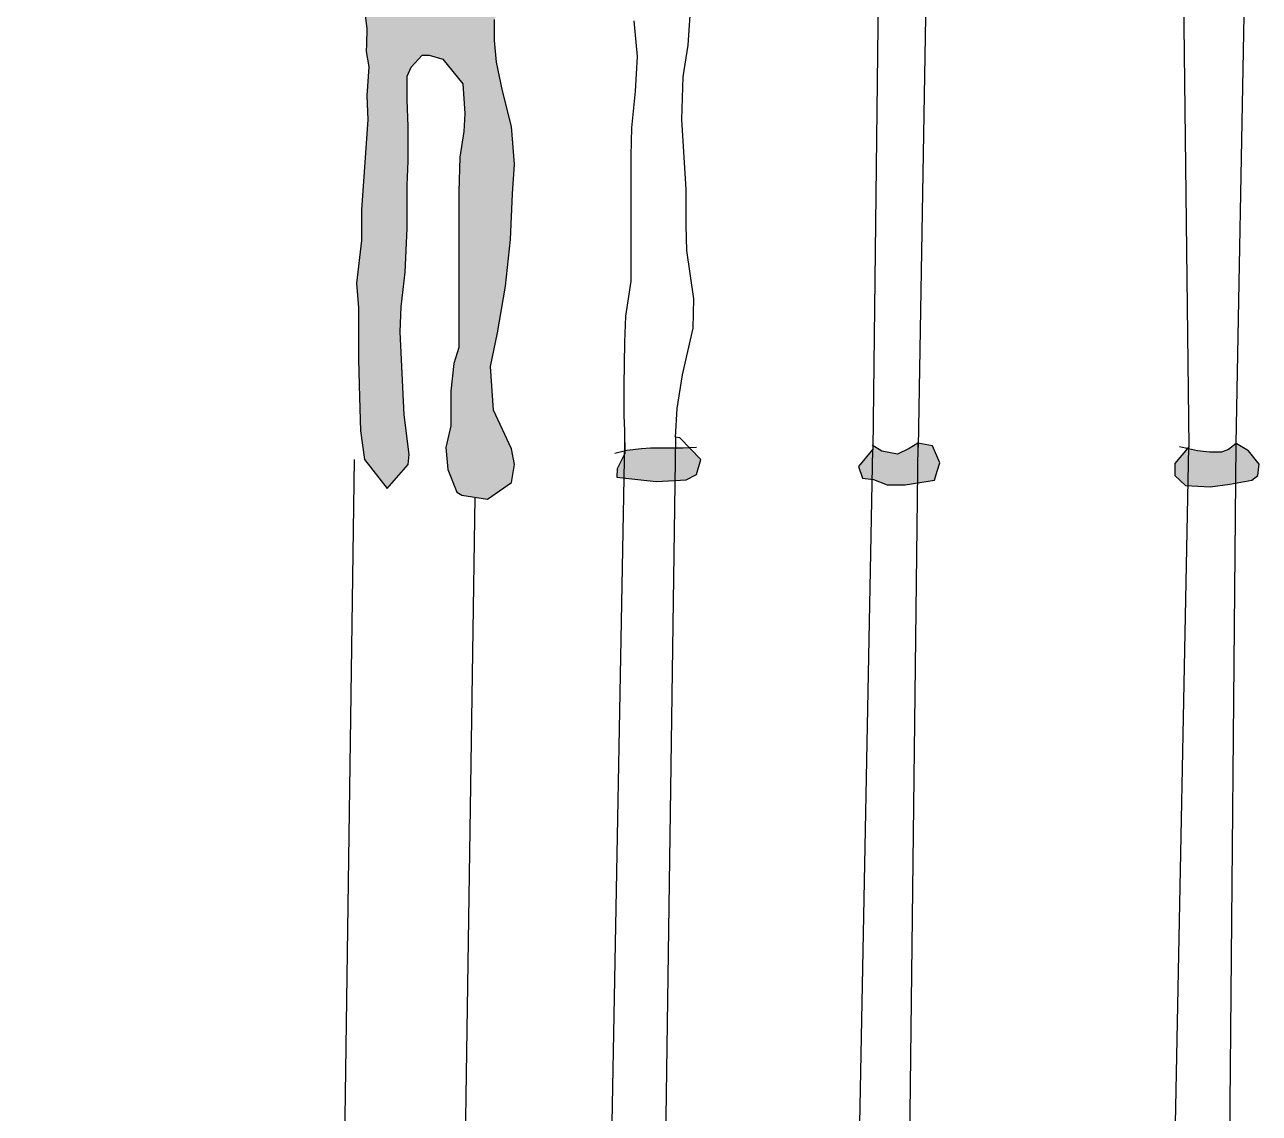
# Model space of a CAD drawing. Header units: millimetres. Extents: x 245 to 515, y 87 to 339.
# Drawn here: x 335.761 to 337.535, y 229.988 to 231.552 of the extents above; entities that cross this region are included whole.
import ezdxf

# ---------------------------------------------------------------- set-up
doc = ezdxf.new("R2010")
doc.units = ezdxf.units.MM
doc.layers.add('çziigi', color=10, linetype='Continuous')

msp = doc.modelspace()

# ---------------------------------------------------------------- hatches: boundary and pattern name
at = {"layer": 'çziigi'}
h = msp.add_hatch(color=256, dxfattribs=at)
h.dxf.hatch_style = 1
h.paths.add_polyline_path([(336.6998, 231.7082), (336.6956, 231.741), (336.6927, 231.7538), (336.6927, 231.7681), (336.6984, 231.778), (336.7184, 231.8065), (336.727, 231.831), (336.7313, 231.8566), (336.7284, 231.8766), (336.724, 231.88), (336.6494, 231.7769), (336.4207, 231.6277), (336.2402, 231.5797), (336.2503, 231.5655), (336.2525, 231.5471), (336.252, 231.5242), (336.2514, 231.5137), (336.2553, 231.4919), (336.2525, 231.45), (336.2542, 231.416), (336.2525, 231.3954), (336.245, 231.2863), (336.245, 231.2421), (336.2378, 231.1809), (336.2407, 231.1452), (336.2407, 231.0968), (336.2407, 231.0712), (336.2421, 231.017), (336.2435, 230.9686), (336.2493, 230.9273), (336.282, 230.8859), (336.312, 230.9201), (336.3134, 230.9344), (336.3063, 230.9914), (336.3006, 231.111), (336.302, 231.1467), (336.3077, 231.1965), (336.3106, 231.2592), (336.3106, 231.3219), (336.312, 231.3561), (336.312, 231.406), (336.3106, 231.4444), (336.3106, 231.4786), (336.3163, 231.4914), (336.332, 231.5085), (336.3419, 231.5085), (336.3619, 231.5028), (336.3904, 231.4672), (336.3933, 231.4245), (336.3918, 231.3988), (336.3861, 231.3618), (336.3847, 231.3119), (336.3847, 231.2435), (336.3847, 231.2079), (336.3847, 231.1709), (336.3847, 231.121), (336.3847, 231.0883), (336.3776, 231.0655), (336.3733, 231.0256), (336.3733, 231.007), (336.3733, 230.9757), (336.3662, 230.9444), (336.369, 230.913), (336.3819, 230.8802), (336.389, 230.876), (336.4261, 230.8703), (336.4603, 230.8945), (336.4646, 230.9201), (336.4603, 230.9429), (336.4346, 230.9985), (336.4303, 231.0612), (336.4403, 231.1096), (336.4517, 231.1766), (336.4589, 231.2435), (336.4617, 231.3091), (336.4646, 231.3518), (336.4603, 231.406), (336.4474, 231.4573), (336.4389, 231.4986), (336.436, 231.5299), (336.436, 231.5598), (336.4417, 231.5727), (336.4802, 231.5869), (336.5016, 231.6154), (336.5116, 231.6254), (336.5501, 231.6339), (336.5743, 231.6396), (336.6043, 231.6396), (336.6185, 231.6396), (336.6414, 231.6467), (336.6899, 231.6683), (336.6956, 231.6883)])
h.paths.add_polyline_path([(336.9706, 232.077), (336.982, 232.0862), (336.9956, 232.0948), (337.0084, 232.1076), (337.017, 232.1176), (337.0156, 232.1202), (337.0223, 232.1305), (337.0498, 232.1408), (337.0562, 232.1455), (337.0594, 232.1537), (337.0462, 232.1586), (337.0095, 232.1501), (336.9952, 232.1476), (336.9764, 232.1504), (336.9657, 232.154), (336.9525, 232.1622), (336.9468, 232.1668), (336.9464, 232.1722), (336.9411, 232.1818), (336.9333, 232.1868), (336.9269, 232.1871), (336.919, 232.1853), (336.9155, 232.1832), (336.9083, 232.1775), (336.9005, 232.1722), (336.8984, 232.1706), (336.8283, 232.0241), (336.7447, 231.9086), (336.7512, 231.9002), (336.7647, 231.8949), (336.7779, 231.8963), (336.7914, 231.9063), (336.796, 231.9155), (336.8021, 231.922), (336.816, 231.9326), (336.8238, 231.939), (336.8438, 231.9511), (336.8541, 231.9611), (336.8644, 231.9647), (336.889, 231.9729), (336.8979, 231.9682), (336.9001, 231.9675), (336.9225, 231.9675), (336.9474, 231.9732), (336.9603, 231.9837), (336.9678, 231.9975), (336.9692, 232.0064), (336.9674, 232.0214), (336.9624, 232.0331), (336.9603, 232.0413), (336.9632, 232.0563)])
h.paths.add_polyline_path([(337.2939, 232.0523), (337.3085, 232.076), (337.3158, 232.1006), (337.3158, 232.1169), (337.3094, 232.1242), (337.2921, 232.126), (337.2693, 232.127), (337.2556, 232.127), (337.2256, 232.127), (337.1891, 232.1333), (337.16, 232.0942), (337.1855, 232.0705), (337.1645, 232.045), (337.1308, 232.0277), (337.1026, 232.0122), (337.0962, 232.0022), (337.0843, 231.9722), (337.0725, 231.9421), (337.0661, 231.9139), (337.0661, 231.8985), (337.0789, 231.8757), (337.1017, 231.8702), (337.1253, 231.8875), (337.1381, 231.9103), (337.1554, 231.9412), (337.1773, 231.9676), (337.1955, 231.984), (337.231, 232.0059), (337.272, 232.0323)])
h.paths.add_polyline_path([(337.535, 230.9206), (337.5197, 230.9397), (337.5016, 230.9502), (337.491, 230.9416), (337.4805, 230.9378), (337.4633, 230.9378), (337.4461, 230.9397), (337.4315, 230.9429), (337.4135, 230.9215), (337.4135, 230.9043), (337.4288, 230.89), (337.4642, 230.8881), (337.4929, 230.8919), (337.5245, 230.8976), (337.5331, 230.9043)])
h.paths.add_polyline_path([(337.0758, 230.9228), (337.0655, 230.9471), (337.0441, 230.9508), (337.0319, 230.9433), (337.0151, 230.9349), (336.9927, 230.9396), (336.9797, 230.9474), (336.9797, 230.9424), (336.9591, 230.9172), (336.9647, 230.9004), (336.9806, 230.8986), (337.0002, 230.8911), (337.0263, 230.8911), (337.0683, 230.8976), (337.0721, 230.9107)])
h.paths.add_polyline_path([(336.7325, 230.9276), (336.7164, 230.9442), (336.707, 230.9436), (336.6833, 230.9436), (336.6603, 230.9436), (336.6471, 230.9425), (336.6263, 230.9402), (336.6234, 230.9395), (336.6235, 230.9358), (336.6125, 230.9139), (336.6116, 230.902), (336.6464, 230.8983), (336.6684, 230.8956), (336.695, 230.8974), (336.7115, 230.8983), (336.7261, 230.9056)])

# ---------------------------------------------------------------- linework, layer by layer
for p, q in [((337.4231, 231.8343), (337.4336, 230.9454)), ((337.5016, 230.9502), (337.5183, 231.8385)), ((336.9895, 231.8017), (336.9797, 230.9424)), ((337.0453, 230.9453), (337.0593, 231.7726)), ((336.7142, 231.523), (336.7188, 231.5871)), ((336.2503, 231.5655), (336.2525, 231.5471)), ((336.2525, 231.5471), (336.252, 231.5242)), ((336.436, 231.5299), (336.436, 231.5598)), ((336.6364, 231.5577), (336.6409, 231.5065)), ((336.4389, 231.4986), (336.436, 231.5299)), ((336.252, 231.5242), (336.2514, 231.5137)), ((336.2514, 231.5137), (336.2553, 231.4919)), ((336.7069, 231.4773), (336.7142, 231.523)), ((336.3163, 231.4914), (336.332, 231.5085)), ((336.332, 231.5085), (336.3419, 231.5085)), ((336.3419, 231.5085), (336.3619, 231.5028)), ((336.3619, 231.5028), (336.3904, 231.4672)), ((336.4474, 231.4573), (336.4389, 231.4986)), ((336.6409, 231.5065), (336.6382, 231.457)), ((336.2553, 231.4919), (336.2525, 231.45)), ((336.3106, 231.4786), (336.3163, 231.4914)), ((336.3106, 231.4444), (336.3106, 231.4786)), ((336.7051, 231.4159), (336.7069, 231.4773)), ((336.3904, 231.4672), (336.3933, 231.4245)), ((336.4603, 231.406), (336.4474, 231.4573)), ((336.6382, 231.457), (336.6327, 231.404)), ((336.2525, 231.45), (336.2542, 231.416)), ((336.312, 231.406), (336.3106, 231.4444)), ((336.3933, 231.4245), (336.3918, 231.3988)), ((336.2542, 231.416), (336.2525, 231.3954)), ((336.312, 231.3561), (336.312, 231.406)), ((336.4646, 231.3518), (336.4603, 231.406)), ((336.6327, 231.404), (336.6318, 231.3637)), ((336.7115, 231.3157), (336.7051, 231.4159)), ((336.2525, 231.3954), (336.245, 231.2863)), ((336.3918, 231.3988), (336.3861, 231.3618)), ((336.3106, 231.3219), (336.312, 231.3561)), ((336.3861, 231.3618), (336.3847, 231.3119)), ((336.4617, 231.3091), (336.4646, 231.3518)), ((336.6318, 231.3637), (336.6318, 231.1839)), ((336.3106, 231.2592), (336.3106, 231.3219)), ((336.7115, 231.2635), (336.7115, 231.3157)), ((336.3847, 231.3119), (336.3847, 231.2435)), ((336.4589, 231.2435), (336.4617, 231.3091)), ((336.245, 231.2863), (336.245, 231.2421)), ((336.7124, 231.2278), (336.7115, 231.2635)), ((336.3077, 231.1965), (336.3106, 231.2592)), ((336.245, 231.2421), (336.2378, 231.1809)), ((336.3847, 231.2435), (336.3847, 231.2079)), ((336.4517, 231.1766), (336.4589, 231.2435)), ((336.7225, 231.1583), (336.7124, 231.2278)), ((336.302, 231.1467), (336.3077, 231.1965)), ((336.3847, 231.2079), (336.3847, 231.1709)), ((336.2378, 231.1809), (336.2407, 231.1452)), ((336.4403, 231.1096), (336.4517, 231.1766)), ((336.6318, 231.1839), (336.6244, 231.1336)), ((336.3847, 231.1709), (336.3847, 231.121)), ((336.7215, 231.1162), (336.7225, 231.1583)), ((336.2407, 231.1452), (336.2407, 231.0968)), ((336.3006, 231.111), (336.302, 231.1467)), ((336.3847, 231.121), (336.3847, 231.0883)), ((336.6244, 231.1336), (336.6226, 231.096)), ((336.3063, 230.9914), (336.3006, 231.111)), ((336.4303, 231.0612), (336.4403, 231.1096)), ((336.706, 231.0493), (336.7215, 231.1162)), ((336.2407, 231.0968), (336.2407, 231.0712)), ((336.3847, 231.0883), (336.3776, 231.0655)), ((336.6226, 231.096), (336.6217, 231.0338)), ((336.2407, 231.0712), (336.2421, 231.017)), ((336.3776, 231.0655), (336.3733, 231.0256)), ((336.4346, 230.9985), (336.4303, 231.0612)), ((336.6986, 231.0008), (336.706, 231.0493)), ((336.6217, 231.0338), (336.6217, 230.9908)), ((336.2421, 231.017), (336.2435, 230.9686)), ((336.3733, 231.0256), (336.3733, 231.007)), ((336.3733, 231.007), (336.3733, 230.9757)), ((336.4603, 230.9429), (336.4346, 230.9985)), ((336.6959, 230.9596), (336.6986, 231.0008)), ((336.3134, 230.9344), (336.3063, 230.9914)), ((336.6217, 230.9908), (336.6226, 230.9688)), ((336.2435, 230.9686), (336.2493, 230.9273)), ((336.3733, 230.9757), (336.3662, 230.9444)), ((336.6226, 230.9688), (336.6235, 230.9358)), ((335.9956, 196.8759), (336.6231, 230.9523)), ((336.6959, 230.9596), (336.2152, 196.7989)), ((336.3272, 196.7923), (336.9797, 230.9424)), ((336.3662, 230.9444), (336.369, 230.913)), ((336.4646, 230.9201), (336.4603, 230.9429)), ((336.6471, 230.9425), (336.6263, 230.9402)), ((336.6603, 230.9436), (336.6471, 230.9425)), ((337.0441, 230.9508), (336.6504, 196.7735)), ((336.6833, 230.9436), (336.6603, 230.9436)), ((336.707, 230.9436), (336.6833, 230.9436)), ((336.7023, 230.9587), (336.6959, 230.9596)), ((336.7325, 230.9276), (336.7023, 230.9587)), ((336.7265, 230.9448), (336.707, 230.9436)), ((336.7719, 196.7788), (337.4336, 230.9454)), ((336.9797, 230.9424), (336.9591, 230.9172)), ((336.9927, 230.9396), (336.9787, 230.948)), ((337.0319, 230.9433), (337.0151, 230.9349)), ((337.0441, 230.9508), (337.0319, 230.9433)), ((337.0655, 230.9471), (337.0441, 230.9508)), ((337.0758, 230.9228), (337.0655, 230.9471)), ((337.1944, 196.8493), (337.5016, 230.9502)), ((337.4336, 230.9454), (337.4135, 230.9215)), ((337.4461, 230.9397), (337.4202, 230.9454)), ((337.5016, 230.9502), (337.491, 230.9416)), ((337.5197, 230.9397), (337.5016, 230.9502)), ((335.7609, 198.1672), (336.2349, 230.9273)), ((336.2493, 230.9273), (336.282, 230.8859)), ((336.312, 230.9201), (336.3134, 230.9344)), ((336.6263, 230.9402), (336.609, 230.9361)), ((336.6235, 230.9358), (336.6125, 230.9139)), ((336.7261, 230.9056), (336.7325, 230.9276)), ((337.0151, 230.9349), (336.9927, 230.9396)), ((337.4633, 230.9378), (337.4461, 230.9397)), ((337.4805, 230.9378), (337.4633, 230.9378)), ((337.491, 230.9416), (337.4805, 230.9378)), ((337.535, 230.9206), (337.5197, 230.9397)), ((336.282, 230.8859), (336.312, 230.9201)), ((336.369, 230.913), (336.3819, 230.8802)), ((336.4603, 230.8945), (336.4646, 230.9201)), ((336.6125, 230.9139), (336.6116, 230.902)), ((336.9591, 230.9172), (336.9647, 230.9004)), ((337.0683, 230.8976), (337.0721, 230.9107)), ((337.0721, 230.9107), (337.0758, 230.9228)), ((337.4135, 230.9215), (337.4135, 230.9043)), ((337.5331, 230.9043), (337.535, 230.9206)), ((336.4261, 230.8703), (336.4603, 230.8945)), ((336.6116, 230.902), (336.6464, 230.8983)), ((336.6464, 230.8983), (336.6684, 230.8956)), ((336.6684, 230.8956), (336.695, 230.8974)), ((336.695, 230.8974), (336.7115, 230.8983)), ((336.7115, 230.8983), (336.7261, 230.9056)), ((336.9647, 230.9004), (336.9806, 230.8986)), ((336.9806, 230.8986), (337.0002, 230.8911)), ((337.0002, 230.8911), (337.0263, 230.8911)), ((337.0263, 230.8911), (337.0683, 230.8976)), ((337.4135, 230.9043), (337.4288, 230.89)), ((337.4288, 230.89), (337.4642, 230.8881)), ((337.4642, 230.8881), (337.4929, 230.8919)), ((337.4929, 230.8919), (337.5245, 230.8976)), ((337.5245, 230.8976), (337.5331, 230.9043)), ((336.4075, 230.8731), (335.9039, 196.8314)), ((336.3819, 230.8802), (336.389, 230.876)), ((336.389, 230.876), (336.4261, 230.8703))]:
    msp.add_line(p, q, dxfattribs=at)

doc.saveas('drawing.dxf')
